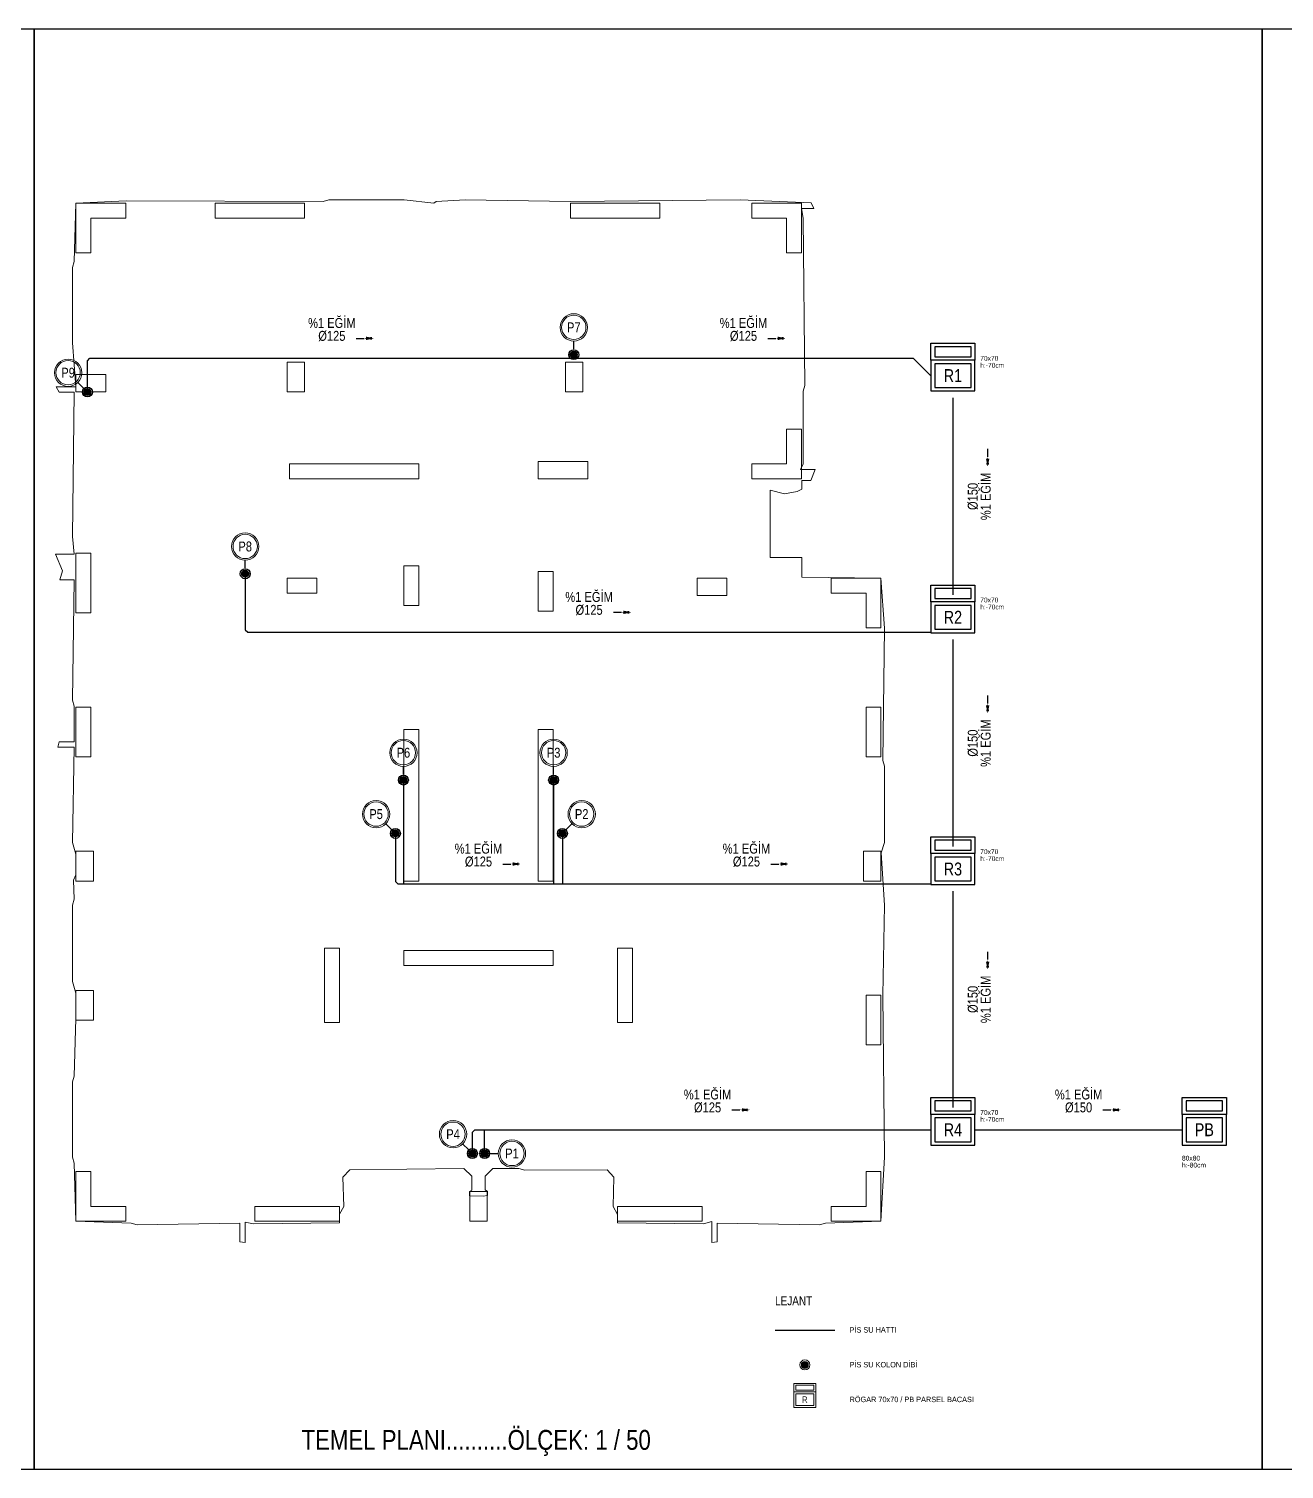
# Model space of a CAD drawing. Header units: centimetres. Extents: x 247352 to 270197, y -444050 to -441150.
# Drawn here: x 250031 to 252558, y -444050 to -441150 of the extents above; entities that cross this region are included whole.
import ezdxf
from ezdxf.enums import TextEntityAlignment as Align

# ---------------------------------------------------------------- set-up
doc = ezdxf.new("R2010")
doc.units = ezdxf.units.CM
for name, color, linetype, lineweight in [('ROTAS-LEJANT', 7, 'Continuous', 18), ('ROTAS-MIMARI', 8, 'Continuous', 13), ('ROTAS-SIHHI-KOLON-NO', 6, 'Continuous', 18), ('ROTAS-SIHHI-PIS-SU-CAP', 211, 'Continuous', 18), ('ROTAS-SIHHI-ROGAR', 5, 'Continuous', 25), ('ROTAS-SIHHI-ROGAR-YAZI', 9, 'Continuous', 9)]:
    doc.layers.add(name, color=color, linetype=linetype, lineweight=lineweight)
for name, color, linetype in [('ROTAS-MIMARI-VAZIYET', 8, 'Continuous'), ('ROTAS-PAFTA', 144, 'Continuous'), ('ROTAS-PAFTA-YAZI', 7, 'Continuous'), ('ROTAS-SEMBOL-KILAVUZ', 9, 'Continuous'), ('ROTAS-SIHHI-PIS-SU', 6, 'Continuous'), ('ROTAS-SIHHI-SEMBOL', 5, 'Continuous')]:
    doc.layers.add(name, color=color, linetype=linetype)
doc.styles.add('ROTAS-YAZI', font='arial.ttf')

# ---------------------------------------------------------------- blocks, each defined once
blk = doc.blocks.new('ROTAS-SEMA-EGIM-OKU')
for points in [[(-10, 0), (6, 3), (6, -3)], [(10, 0), (-6, 3.5), (-6, -3.5)]]:
    blk.add_hatch(color=2).paths.add_polyline_path(points)
at = {"color": 2}
blk.add_lwpolyline([(-26, 0), (-10, 0)], dxfattribs=at)
blk = doc.blocks.new('ROTAS-TEMEL-ROGAR')
at = {"color": 8}
blk.add_lwpolyline([(-44.5, 31), (-44.5, 65), (44.5, 65), (44.5, 31)], dxfattribs=at)
at = {"color": 5}
blk.add_lwpolyline([(-44.5, -31), (44.5, -31), (44.5, 31), (-44.5, 31)], close=True, dxfattribs=at)
at = {"color": 8}
blk.add_lwpolyline([(-36.5, 38), (36.5, 38), (36.5, 58), (-36.5, 58)], close=True, dxfattribs=at)
at = {"color": 2}
blk.add_lwpolyline([(-36.5, -24), (36.5, -24), (36.5, 24), (-36.5, 24)], close=True, dxfattribs=at)
at = {"color": 5, "style": 'ROTAS-YAZI', "width": 0.8}
blk.add_attdef('NO', text='', height=26, dxfattribs=at).set_placement((0, 0), align=Align.MIDDLE_CENTER)
blk = doc.blocks.new('ROTAS-TEMEL-PIS-KOLON')
h = blk.add_hatch(color=6)
edge = h.paths.add_edge_path()
edge.add_arc((0, 0), 7, 0, 360)
at = {"color": 30}
blk.add_circle((0, 0), 10, dxfattribs=at)
at = {"color": 6}
blk.add_circle((0, 0), 7, dxfattribs=at)
blk = doc.blocks.new('ROTAS-SEMA-KOLON-NO')
at = {"color": 6}
blk.add_circle((0, 0), 27.5, dxfattribs=at)
at = {"color": 8}
blk.add_circle((0, 0), 24.5, dxfattribs=at)
at = {"color": 6, "style": 'ROTAS-YAZI', "width": 0.8}
blk.add_attdef('NO', text='', height=20, dxfattribs=at).set_placement((0, 0), align=Align.MIDDLE_CENTER)

msp = doc.modelspace()

# ---------------------------------------------------------------- linework, layer by layer
at = {"layer": 'ROTAS-MIMARI'}
for points in [[(250089.4, -442596.3), (250092.4, -442585.3), (250122.7, -442585.3), (250122.7, -442513.7), (250119, -442501.8), (250122.7, -442259.3), (250094, -442259.3), (250099.1, -442240.8), (250085.2, -442207.3), (250122.7, -442207.3), (250119, -442171.8), (250122.7, -441881.3), (250092.5, -441881.3), (250086.1, -441870.3), (250125.7, -441870.3), (250119, -441781.8), (250119, -441630.2), (250122.7, -441618.3), (250126.2, -441500.8), (250227.2, -441496), (250623.7, -441497.3), (250635.2, -441494), (250786.8, -441494), (250846.2, -441500.9), (250851.2, -441497.3), (250909.3, -441494), (251121.2, -441497.3), (251462.8, -441494), (251605.9, -441500.3), (251611.3, -441511.3), (251586.2, -441511.3), (251589.7, -441530.8), (251593, -441867.8), (251589.7, -441879.3), (251589.7, -442025.8), (251584.4, -442037.3), (251613.9, -442037.3), (251604.9, -442059.3), (251586.7, -442059.3), (251586.7, -442076.9), (251577.7, -442081.6), (251552.2, -442086), (251523, -442078.9), (251523, -442214), (251586.7, -442214), (251586.7, -442254), (251746.2, -442255.8), (251753, -442356.2), (251749.7, -442622.7), (251753, -442634.2), (251753, -442787.8), (251746.7, -442808.7), (251753, -442914.2), (251749.7, -443095.8), (251753, -443421.8), (251746.2, -443550.8), (251634.7, -443554.3), (251622.8, -443558), (251416.7, -443554.3), (251416.7, -443592), (251405.7, -443593.6), (251405.7, -443551.1), (251388.7, -443556), (251216, -443554.2), (251215.7, -443537), (251207, -443520.7), (251208.8, -443462.1), (251195.4, -443447.2), (251029.2, -443448), (251017.3, -443444.3), (250965.1, -443444.3), (250949.7, -443459.8), (250949.7, -443487.8), (250954.2, -443490.6), (250954.2, -443499.2), (250945.7, -443500), (250918.2, -443499.3), (250918.3, -443490.6), (250922.7, -443488.3), (250922.7, -443460.1), (250906.9, -443444.3), (250677.5, -443446.9), (250663.2, -443462.1), (250665, -443520.7), (250656.7, -443536.5), (250656.5, -443554.2), (250483.3, -443556), (250466.7, -443552.4), (250466.7, -443593.7), (250455.7, -443592), (250455.7, -443554.3), (250249.2, -443558), (250237.3, -443554.3), (250126.2, -443550.8), (250122.7, -443433.7), (250119, -443421.8), (250119, -443270.2), (250122.7, -443258.3), (250125.7, -443142.8), (250125.7, -443091.3), (250119, -443067.8), (250119, -442914.2), (250122.7, -442902.3), (250121.1, -442864), (250125.7, -442853.1), (250125.7, -442811.3), (250119, -442787.8), (250122.7, -442596.3), (250089.4, -442596.3)], [(250226.2, -441500.8), (250226.2, -441530.8), (250156.2, -441530.8), (250156.2, -441600.8), (250126.2, -441600.8), (250126.2, -441500.8), (250226.2, -441500.8)], [(250586.2, -441500.8), (250586.2, -441530.8), (250406.2, -441530.8), (250406.2, -441500.8), (250586.2, -441500.8)], [(251301.2, -441500.8), (251301.2, -441530.8), (251121.2, -441530.8), (251121.2, -441500.8), (251301.2, -441500.8)], [(251586.2, -441500.8), (251586.2, -441600.8), (251556.2, -441600.8), (251556.2, -441530.8), (251486.2, -441530.8), (251486.2, -441500.8), (251586.2, -441500.8)], [(250186.2, -441845.8), (250186.2, -441880.8), (250126.2, -441880.8), (250126.2, -441845.8), (250186.2, -441845.8)], [(250586.2, -441820.8), (250586.2, -441880.8), (250551.2, -441880.8), (250551.2, -441820.8), (250586.2, -441820.8)], [(251146.2, -441820.8), (251146.2, -441880.8), (251111.2, -441880.8), (251111.2, -441820.8), (251146.2, -441820.8)], [(251586.2, -441955.8), (251586.2, -442055.8), (251486.2, -442055.8), (251486.2, -442025.8), (251556.2, -442025.8), (251556.2, -441955.8), (251586.2, -441955.8)], [(250816.2, -442025.8), (250816.2, -442055.8), (250556.2, -442055.8), (250556.2, -442025.8), (250816.2, -442025.8)], [(251156.2, -442020.8), (251156.2, -442055.8), (251056.2, -442055.8), (251056.2, -442020.8), (251156.2, -442020.8)], [(250156.2, -442205.8), (250156.2, -442325.8), (250126.2, -442325.8), (250126.2, -442205.8), (250156.2, -442205.8)], [(250816.2, -442230.8), (250816.2, -442310.8), (250786.2, -442310.8), (250786.2, -442230.8), (250816.2, -442230.8)], [(251086.2, -442242.4), (251086.2, -442322.4), (251056.2, -442322.4), (251056.2, -442242.4), (251086.2, -442242.4)], [(250611.2, -442255.8), (250611.2, -442285.8), (250551.2, -442285.8), (250551.2, -442255.8), (250611.2, -442255.8)], [(251436.2, -442255.8), (251436.2, -442290.8), (251376.2, -442290.8), (251376.2, -442255.8), (251436.2, -442255.8)], [(251746.2, -442255.8), (251746.2, -442355.8), (251716.2, -442355.8), (251716.2, -442285.8), (251646.2, -442285.8), (251646.2, -442255.8), (251746.2, -442255.8)], [(250156.2, -442515.8), (250156.2, -442615.8), (250126.2, -442615.8), (250126.2, -442515.8), (250156.2, -442515.8)], [(251746.2, -442515.8), (251746.2, -442615.8), (251716.2, -442615.8), (251716.2, -442515.8), (251746.2, -442515.8)], [(250816.2, -442560.8), (250816.2, -442865.8), (250786.2, -442865.8), (250786.2, -442560.8), (250816.2, -442560.8)], [(251086.2, -442560.8), (251086.2, -442865.8), (251056.2, -442865.8), (251056.2, -442560.8), (251086.2, -442560.8)], [(250161.2, -442805.8), (250161.2, -442865.8), (250126.2, -442865.8), (250126.2, -442805.8), (250161.2, -442805.8)], [(251746.2, -442805.8), (251746.2, -442865.8), (251711.2, -442865.8), (251711.2, -442805.8), (251746.2, -442805.8)], [(250656.2, -443000.8), (250656.2, -443150.8), (250626.2, -443150.8), (250626.2, -443000.8), (250656.2, -443000.8)], [(251086.2, -443035.8), (250786.2, -443035.8), (250786.2, -443005.8), (251086.2, -443005.8), (251086.2, -443035.8)], [(251246.2, -443000.8), (251246.2, -443150.8), (251216.2, -443150.8), (251216.2, -443000.8), (251246.2, -443000.8)], [(250161.2, -443085.8), (250161.2, -443145.8), (250126.2, -443145.8), (250126.2, -443085.8), (250161.2, -443085.8)], [(251746.2, -443095.8), (251746.2, -443195.8), (251716.2, -443195.8), (251716.2, -443095.8), (251746.2, -443095.8)], [(250156.2, -443450.8), (250156.2, -443520.8), (250226.2, -443520.8), (250226.2, -443550.8), (250126.2, -443550.8), (250126.2, -443450.8), (250156.2, -443450.8)], [(251746.2, -443450.8), (251746.2, -443550.8), (251646.2, -443550.8), (251646.2, -443520.8), (251716.2, -443520.8), (251716.2, -443450.8), (251746.2, -443450.8)], [(250953.7, -443490.8), (250953.7, -443550.8), (250918.7, -443550.8), (250918.7, -443490.8), (250953.7, -443490.8)], [(250656.2, -443520.8), (250656.2, -443550.8), (250486.2, -443550.8), (250486.2, -443520.8), (250656.2, -443520.8)], [(251386.2, -443520.8), (251386.2, -443550.8), (251216.2, -443550.8), (251216.2, -443520.8), (251386.2, -443520.8)]]:
    msp.add_lwpolyline(points, close=True, dxfattribs=at)
at = {"layer": 'ROTAS-MIMARI-VAZIYET'}
msp.add_line((250041.9, -444049.6), (250041.9, -441149.6), dxfattribs=at)
at = {"layer": 'ROTAS-PAFTA'}
for points in [[(248360, -444050), (250042, -444050), (250042, -441150), (248360, -441150)], [(250042, -444050), (252513, -444050), (252513, -441150), (250042, -441150)], [(252513, -444050), (254578, -444050), (254578, -441150), (252513, -441150)]]:
    msp.add_lwpolyline(points, close=True, dxfattribs=at)
at = {"layer": 'ROTAS-SEMBOL-KILAVUZ'}
for p, q in [((251128, -441794.8), (251128, -441778.8)), ((250141.4, -441873.2), (250130.1, -441861.9)), ((250466.7, -442236), (250466.7, -442220)), ((250785.1, -442651.3), (250785.1, -442635.3)), ((251087.4, -442651.3), (251087.4, -442635.3)), ((250761.2, -442762), (250749.9, -442750.7)), ((251112.8, -442762), (251124.1, -442750.7)), ((250916.1, -443406.5), (250904.8, -443395.2)), ((250959.6, -443414.3), (250975.6, -443414.3))]:
    msp.add_line(p, q, dxfattribs=at)
at = {"layer": 'ROTAS-SIHHI-PIS-SU'}
for points in [[(250149.2, -441881), (250149.2, -441817.9), (250154.2, -441812.9)], [(250154.2, -441812.9), (251128, -441812.9)], [(251128, -441805.8), (251128, -441812.9)], [(251128, -441812.9), (251810.9, -441812.9)], [(251810.9, -441812.9), (251845.9, -441847.9)], [(251890.9, -441892.9), (251890.9, -442289.6)], [(250466.7, -442247), (250466.7, -442359.6), (250471.7, -442364.6)], [(250471.7, -442364.6), (251845.9, -442364.6)], [(251890.9, -442379.6), (251890.9, -442796.4)], [(250785.1, -442662.3), (250785.1, -442871.4)], [(251087.4, -442662.3), (251087.4, -442871.4)], [(250769, -442769.8), (250769, -442866.4), (250774, -442871.4)], [(251105, -442769.8), (251105, -442871.4)], [(250774, -442871.4), (250785.1, -442871.4)], [(250785.1, -442871.4), (251087.4, -442871.4)], [(251087.4, -442871.4), (251105, -442871.4)], [(251105, -442871.4), (251845.9, -442871.4)], [(251890.9, -442886.4), (251890.9, -443321.5)], [(250923.9, -443414.3), (250923.9, -443371.5), (250928.9, -443366.5)], [(250928.9, -443366.5), (250948.6, -443366.5)], [(250948.6, -443414.3), (250948.6, -443366.5)], [(250948.6, -443366.5), (251845.9, -443366.5)], [(251935.9, -443366.5), (252351.9, -443366.5)], [(251533, -443770), (251653, -443770)]]:
    msp.add_lwpolyline(points, dxfattribs=at)

# ---------------------------------------------------------------- block references
at = {"layer": 'ROTAS-LEJANT'}
msp.add_blockref('ROTAS-TEMEL-PIS-KOLON', (251593, -443840), dxfattribs=at)
at = {"layer": 'ROTAS-LEJANT', "xscale": 0.5, "yscale": 0.5}
msp.add_blockref('ROTAS-TEMEL-ROGAR', (251593, -443910), dxfattribs=at).add_auto_attribs({'NO': 'R'})
at = {"layer": 'ROTAS-SIHHI-KOLON-NO'}
for p, values in [((251128, -441750.8), {'NO': 'P7'}), ((250110.3, -441842.1), {'NO': 'P9'}), ((250466.7, -442192), {'NO': 'P8'}), ((250785.1, -442607.3), {'NO': 'P6'}), ((251087.4, -442607.3), {'NO': 'P3'}), ((250730.1, -442730.9), {'NO': 'P5'}), ((251143.9, -442730.9), {'NO': 'P2'}), ((250885, -443375.4), {'NO': 'P4'}), ((251003.6, -443414.3), {'NO': 'P1'})]:
    msp.add_blockref('ROTAS-SEMA-KOLON-NO', p, dxfattribs=at).add_auto_attribs(values)
at = {"layer": 'ROTAS-SIHHI-ROGAR'}
for p, values in [((251890.9, -441847.9), {'NO': 'R1'}), ((251890.9, -442334.6), {'NO': 'R2'}), ((251890.9, -442841.4), {'NO': 'R3'}), ((251890.9, -443366.5), {'NO': 'R4'}), ((252396.9, -443366.5), {'NO': 'PB'})]:
    msp.add_blockref('ROTAS-TEMEL-ROGAR', p, dxfattribs=at).add_auto_attribs(values)
at = {"layer": 'ROTAS-SIHHI-SEMBOL'}
for name, p in [('ROTAS-SEMA-EGIM-OKU', (250716.1, -441772.9)), ('ROTAS-SEMA-EGIM-OKU', (251544.5, -441772.9)), ('ROTAS-TEMEL-PIS-KOLON', (251128, -441805.8)), ('ROTAS-TEMEL-PIS-KOLON', (250149.2, -441881)), ('ROTAS-TEMEL-PIS-KOLON', (250466.7, -442247)), ('ROTAS-SEMA-EGIM-OKU', (251233.8, -442324.6)), ('ROTAS-TEMEL-PIS-KOLON', (250785.1, -442662.3)), ('ROTAS-TEMEL-PIS-KOLON', (251087.4, -442662.3)), ('ROTAS-TEMEL-PIS-KOLON', (250769, -442769.8)), ('ROTAS-TEMEL-PIS-KOLON', (251105, -442769.8)), ('ROTAS-SEMA-EGIM-OKU', (251011.2, -442831.4)), ('ROTAS-SEMA-EGIM-OKU', (251550.5, -442831.4)), ('ROTAS-SEMA-EGIM-OKU', (251472.2, -443326.5)), ('ROTAS-SEMA-EGIM-OKU', (252218.9, -443326.5)), ('ROTAS-TEMEL-PIS-KOLON', (250923.9, -443414.3)), ('ROTAS-TEMEL-PIS-KOLON', (250948.6, -443414.3))]:
    msp.add_blockref(name, p, dxfattribs=at)
at = {"layer": 'ROTAS-SIHHI-SEMBOL', "rotation": -90}
for p in [(251960.9, -442021.2), (251960.9, -442518), (251960.9, -443034)]:
    msp.add_blockref('ROTAS-SEMA-EGIM-OKU', p, dxfattribs=at)

# ---------------------------------------------------------------- texts
at = {"layer": 'ROTAS-LEJANT', "color": 7, "style": 'ROTAS-YAZI', "width": 0.8}
for s, height, p in [('LEJANT', 18, (251533, -443720)), ('PİS SU HATTI', 11, (251683, -443775)), ('PİS SU KOLON DİBİ', 11, (251683, -443845)), ('RÖGAR 70x70 / PB PARSEL BACASI', 11, (251683, -443915))]:
    msp.add_text(s, height=height, dxfattribs=at).set_placement(p)
at = {"layer": 'ROTAS-PAFTA-YAZI', "style": 'ROTAS-YAZI', "width": 0.8}
msp.add_text('TEMEL PLANI..........ÖLÇEK: 1 / 50', height=40, dxfattribs=at).set_placement((250580, -444011))
at = {"layer": 'ROTAS-SIHHI-PIS-SU-CAP', "color": 2, "style": 'ROTAS-YAZI', "width": 0.8}
for s, p in [('%1 EĞİM', (250641.1, -441757.9)), ('%1 EĞİM', (251469.5, -441757.9)), ('Ø125', (250641.1, -441783.9)), ('Ø125', (251469.5, -441783.9)), ('%1 EĞİM', (251158.8, -442309.6)), ('Ø125', (251158.8, -442335.6)), ('%1 EĞİM', (250936.2, -442816.4)), ('%1 EĞİM', (251475.5, -442816.4)), ('Ø125', (250936.2, -442842.4)), ('Ø125', (251475.5, -442842.4)), ('%1 EĞİM', (251397.2, -443311.5)), ('%1 EĞİM', (252143.9, -443311.5)), ('Ø125', (251397.2, -443337.5)), ('Ø150', (252143.9, -443337.5))]:
    msp.add_text(s, height=20, dxfattribs=at).set_placement(p, align=Align.BOTTOM_CENTER)
for s, p in [('%1 EĞİM', (251946.9, -442091.2)), ('Ø150', (251920.9, -442091.2)), ('%1 EĞİM', (251946.9, -442588)), ('Ø150', (251920.9, -442588)), ('%1 EĞİM', (251946.9, -443104)), ('Ø150', (251920.9, -443104))]:
    msp.add_text(s, height=20, rotation=90, dxfattribs=at).set_placement(p, align=Align.TOP_CENTER)
at = {"layer": 'ROTAS-SIHHI-ROGAR-YAZI', "color": 9, "style": 'ROTAS-YAZI', "width": 0.8}
for s, p in [('70x70', (251945.9, -441817.9)), ('h:-70cm', (251945.9, -441831.9)), ('70x70', (251945.9, -442304.6)), ('h:-70cm', (251945.9, -442318.6)), ('70x70', (251945.9, -442811.4)), ('h:-70cm', (251945.9, -442825.4)), ('70x70', (251945.9, -443336.5)), ('h:-70cm', (251945.9, -443350.5)), ('80x80', (252351.9, -443428.5)), ('h:-80cm', (252351.9, -443442.5))]:
    msp.add_text(s, height=9.6, dxfattribs=at).set_placement(p)

doc.saveas('drawing.dxf')
